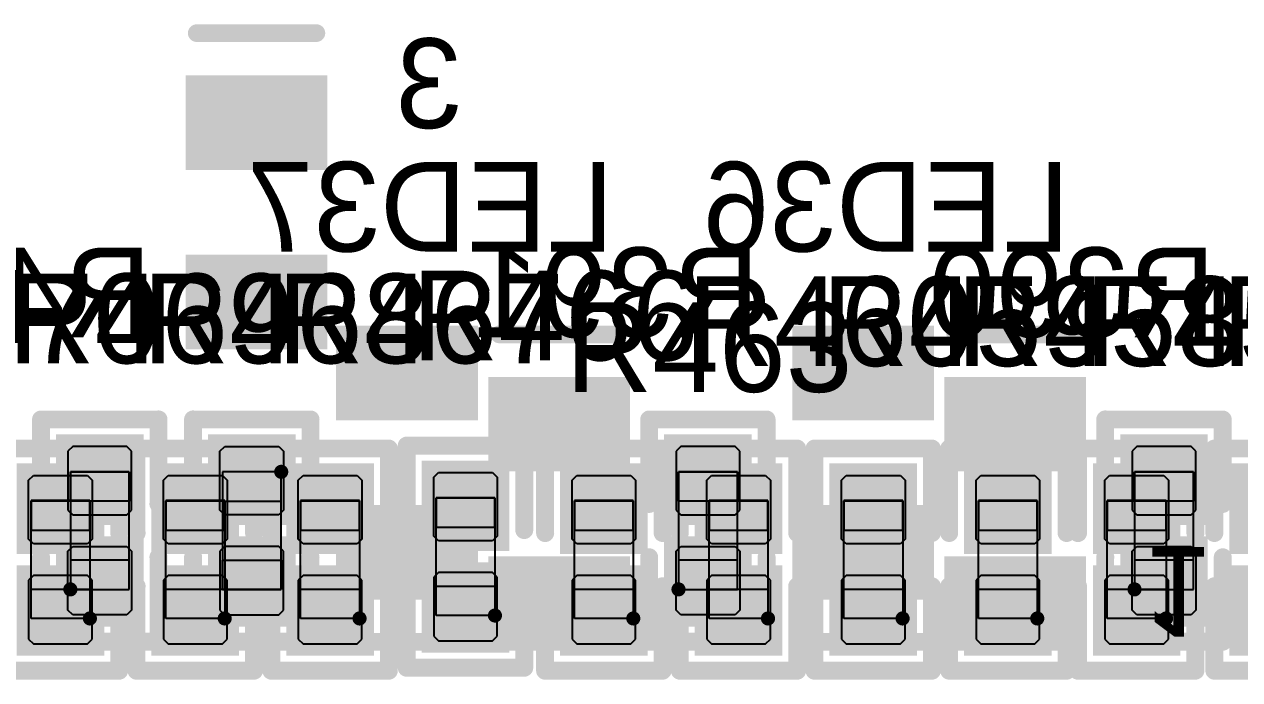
# Model space of a CAD drawing. Header units: millimetres. Extents: x 892 to 1144, y 1011 to 1123.
# Drawn here: x 981.98 to 992.3, y 1066.57 to 1072.14 of the extents above; entities that cross this region are included whole.
import ezdxf

# ---------------------------------------------------------------- set-up
doc = ezdxf.new("R2010")
doc.units = ezdxf.units.MM
for name, color, linetype in [('BottomLayer', 5, 'Continuous'), ('BottomOverlay', 54, 'Continuous'), ('BottomPaste', 16, 'Continuous'), ('BottomSolder', 6, 'Continuous'), ('Mechanical4', 56, 'Continuous'), ('Mechanical5', 56, 'Continuous'), ('Mechanical6', 56, 'Continuous'), ('TopLayer', 1, 'Continuous'), ('TopOverlay', 2, 'Continuous'), ('TopPaste', 8, 'Continuous'), ('TopSolder', 216, 'Continuous')]:
    doc.layers.add(name, color=color, linetype=linetype)

msp = doc.modelspace()

# ---------------------------------------------------------------- linework, layer by layer
at = {"layer": 'BottomLayer'}
for points in [[(984.45, 1070.999), (984.45, 1071.599), (983.45, 1070.999), (983.45, 1071.599)], [(984.45, 1069.475), (984.45, 1070.075), (983.45, 1069.475), (983.45, 1070.075)], [(984.728, 1069.474), (984.728, 1068.874), (985.728, 1069.474), (985.728, 1068.874)], [(988.602, 1069.474), (988.602, 1068.874), (989.602, 1069.474), (989.602, 1068.874)], [(987.019, 1068.439), (987.019, 1069.039), (986.019, 1068.439), (986.019, 1069.039)], [(990.893, 1068.439), (990.893, 1069.039), (989.893, 1068.439), (989.893, 1069.039)], [(982.889, 1067.983), (982.889, 1068.549), (982.349, 1067.983), (982.349, 1068.549)], [(983.64, 1068.549), (983.64, 1067.983), (984.18, 1068.549), (984.18, 1067.983)], [(988.054, 1067.983), (988.054, 1068.549), (987.514, 1067.983), (987.514, 1068.549)], [(991.927, 1067.983), (991.927, 1068.549), (991.387, 1067.983), (991.387, 1068.549)], [(984.728, 1067.95), (984.728, 1067.35), (985.728, 1067.95), (985.728, 1067.35)], [(988.602, 1067.95), (988.602, 1067.35), (989.602, 1067.95), (989.602, 1067.35)], [(982.889, 1067.118), (982.889, 1067.683), (982.349, 1067.118), (982.349, 1067.683)], [(983.64, 1067.683), (983.64, 1067.118), (984.18, 1067.683), (984.18, 1067.118)], [(988.054, 1067.118), (988.054, 1067.683), (987.514, 1067.118), (987.514, 1067.683)], [(991.927, 1067.118), (991.927, 1067.683), (991.387, 1067.118), (991.387, 1067.683)], [(987.019, 1066.915), (987.019, 1067.515), (986.019, 1066.915), (986.019, 1067.515)], [(990.893, 1066.915), (990.893, 1067.515), (989.893, 1066.915), (989.893, 1067.515)]]:
    msp.add_solid(points, dxfattribs=at)
at = {"layer": 'BottomOverlay'}
for points, const_width in [([(983.442, 1072.061), (984.458, 1072.061)], 0.15), ([(986.011, 1069.501), (987.027, 1069.501)], 0.15), ([(989.885, 1069.501), (990.901, 1069.501)], 0.15), ([(982.12, 1068.06), (982.12, 1068.778)], 0.152), ([(982.12, 1068.778), (983.118, 1068.778)], 0.152), ([(983.118, 1068.06), (983.118, 1068.778)], 0.152), ([(983.411, 1068.778), (984.409, 1068.778)], 0.152), ([(983.411, 1068.06), (983.411, 1068.778)], 0.152), ([(984.409, 1068.06), (984.409, 1068.778)], 0.152), ([(987.285, 1068.06), (987.285, 1068.778)], 0.152), ([(987.285, 1068.778), (988.282, 1068.778)], 0.152), ([(988.282, 1068.06), (988.282, 1068.778)], 0.152), ([(991.158, 1068.06), (991.158, 1068.778)], 0.152), ([(991.158, 1068.778), (992.156, 1068.778)], 0.152), ([(992.156, 1068.06), (992.156, 1068.778)], 0.152), ([(982.12, 1066.889), (982.12, 1067.607)], 0.152), ([(983.118, 1066.889), (983.118, 1067.607)], 0.152), ([(983.411, 1066.889), (983.411, 1067.607)], 0.152), ([(984.409, 1066.889), (984.409, 1067.607)], 0.152), ([(987.285, 1066.889), (987.285, 1067.607)], 0.152), ([(988.282, 1066.889), (988.282, 1067.607)], 0.152), ([(991.158, 1066.889), (991.158, 1067.607)], 0.152), ([(992.156, 1066.889), (992.156, 1067.607)], 0.152), ([(982.12, 1066.889), (983.118, 1066.889)], 0.152), ([(983.411, 1066.889), (984.409, 1066.889)], 0.152), ([(984.72, 1066.888), (985.736, 1066.888)], 0.15), ([(987.285, 1066.889), (988.282, 1066.889)], 0.152), ([(988.594, 1066.888), (989.61, 1066.888)], 0.15), ([(991.158, 1066.889), (992.156, 1066.889)], 0.152)]:
    msp.add_lwpolyline(points, dxfattribs=dict(at, const_width=const_width))
for points, const_width in [([(983.405, 1072.061, 1), (983.48, 1072.061, 1)], 0.075), ([(984.421, 1072.061, 1), (984.496, 1072.061, 1)], 0.075), ([(985.974, 1069.501, 1), (986.049, 1069.501, 1)], 0.075), ([(986.99, 1069.501, 1), (987.065, 1069.501, 1)], 0.075), ([(989.847, 1069.501, 1), (989.922, 1069.501, 1)], 0.075), ([(990.863, 1069.501, 1), (990.938, 1069.501, 1)], 0.075), ([(982.082, 1068.778, 1), (982.158, 1068.778, 1)], 0.0762), ([(982.082, 1068.778, 1), (982.158, 1068.778, 1)], 0.0762), ([(983.079, 1068.778, 1), (983.156, 1068.778, 1)], 0.0762), ([(983.079, 1068.778, 1), (983.156, 1068.778, 1)], 0.0762), ([(983.373, 1068.778, 1), (983.45, 1068.778, 1)], 0.0762), ([(983.373, 1068.778, 1), (983.45, 1068.778, 1)], 0.0762), ([(984.371, 1068.778, 1), (984.447, 1068.778, 1)], 0.0762), ([(984.371, 1068.778, 1), (984.447, 1068.778, 1)], 0.0762), ([(987.247, 1068.778, 1), (987.323, 1068.778, 1)], 0.0762), ([(987.247, 1068.778, 1), (987.323, 1068.778, 1)], 0.0762), ([(988.244, 1068.778, 1), (988.32, 1068.778, 1)], 0.0762), ([(988.244, 1068.778, 1), (988.32, 1068.778, 1)], 0.0762), ([(991.12, 1068.778, 1), (991.197, 1068.778, 1)], 0.0762), ([(991.12, 1068.778, 1), (991.197, 1068.778, 1)], 0.0762), ([(992.118, 1068.778, 1), (992.194, 1068.778, 1)], 0.0762), ([(992.118, 1068.778, 1), (992.194, 1068.778, 1)], 0.0762), ([(982.082, 1068.06, 1), (982.158, 1068.06, 1)], 0.0762), ([(983.079, 1068.06, 1), (983.156, 1068.06, 1)], 0.0762), ([(983.373, 1068.06, 1), (983.45, 1068.06, 1)], 0.0762), ([(984.371, 1068.06, 1), (984.447, 1068.06, 1)], 0.0762), ([(987.247, 1068.06, 1), (987.323, 1068.06, 1)], 0.0762), ([(988.244, 1068.06, 1), (988.32, 1068.06, 1)], 0.0762), ([(991.12, 1068.06, 1), (991.197, 1068.06, 1)], 0.0762), ([(992.118, 1068.06, 1), (992.194, 1068.06, 1)], 0.0762), ([(982.082, 1067.607, 1), (982.158, 1067.607, 1)], 0.0762), ([(983.079, 1067.607, 1), (983.156, 1067.607, 1)], 0.0762), ([(983.373, 1067.607, 1), (983.45, 1067.607, 1)], 0.0762), ([(984.371, 1067.607, 1), (984.447, 1067.607, 1)], 0.0762), ([(987.247, 1067.607, 1), (987.323, 1067.607, 1)], 0.0762), ([(988.244, 1067.607, 1), (988.32, 1067.607, 1)], 0.0762), ([(991.12, 1067.607, 1), (991.197, 1067.607, 1)], 0.0762), ([(992.118, 1067.607, 1), (992.194, 1067.607, 1)], 0.0762), ([(982.082, 1066.889, 1), (982.158, 1066.889, 1)], 0.0762), ([(982.082, 1066.889, 1), (982.158, 1066.889, 1)], 0.0762), ([(983.079, 1066.889, 1), (983.156, 1066.889, 1)], 0.0762), ([(983.079, 1066.889, 1), (983.156, 1066.889, 1)], 0.0762), ([(983.373, 1066.889, 1), (983.45, 1066.889, 1)], 0.0762), ([(983.373, 1066.889, 1), (983.45, 1066.889, 1)], 0.0762), ([(984.371, 1066.889, 1), (984.447, 1066.889, 1)], 0.0762), ([(984.371, 1066.889, 1), (984.447, 1066.889, 1)], 0.0762), ([(984.683, 1066.888, 1), (984.758, 1066.888, 1)], 0.075), ([(985.699, 1066.888, 1), (985.774, 1066.888, 1)], 0.075), ([(987.247, 1066.889, 1), (987.323, 1066.889, 1)], 0.0762), ([(987.247, 1066.889, 1), (987.323, 1066.889, 1)], 0.0762), ([(988.244, 1066.889, 1), (988.32, 1066.889, 1)], 0.0762), ([(988.244, 1066.889, 1), (988.32, 1066.889, 1)], 0.0762), ([(988.556, 1066.888, 1), (988.631, 1066.888, 1)], 0.075), ([(989.572, 1066.888, 1), (989.647, 1066.888, 1)], 0.075), ([(991.12, 1066.889, 1), (991.197, 1066.889, 1)], 0.0762), ([(991.12, 1066.889, 1), (991.197, 1066.889, 1)], 0.0762), ([(992.118, 1066.889, 1), (992.194, 1066.889, 1)], 0.0762), ([(992.118, 1066.889, 1), (992.194, 1066.889, 1)], 0.0762)]:
    msp.add_lwpolyline(points, format="xyb", close=True, dxfattribs=dict(at, const_width=const_width))
at = {"layer": 'BottomPaste'}
for p, q in [((982.389, 1068.549), (982.349, 1068.509)), ((982.849, 1068.549), (982.389, 1068.549)), ((982.889, 1068.509), (982.849, 1068.549)), ((983.64, 1068.509), (983.68, 1068.549)), ((983.68, 1068.549), (984.14, 1068.549)), ((984.14, 1068.549), (984.18, 1068.509)), ((987.554, 1068.549), (987.514, 1068.509)), ((988.014, 1068.549), (987.554, 1068.549)), ((988.054, 1068.509), (988.014, 1068.549)), ((991.427, 1068.549), (991.387, 1068.509)), ((991.887, 1068.549), (991.427, 1068.549)), ((991.927, 1068.509), (991.887, 1068.549)), ((982.349, 1068.509), (982.349, 1068.008)), ((982.889, 1068.008), (982.889, 1068.509)), ((983.64, 1068.008), (983.64, 1068.509)), ((984.18, 1068.509), (984.18, 1068.008)), ((987.514, 1068.509), (987.514, 1068.008)), ((988.054, 1068.008), (988.054, 1068.509)), ((991.387, 1068.509), (991.387, 1068.008)), ((991.927, 1068.008), (991.927, 1068.509)), ((982.349, 1068.008), (982.389, 1067.968)), ((982.389, 1067.968), (982.849, 1067.968)), ((982.849, 1067.968), (982.889, 1068.008)), ((983.68, 1067.968), (983.64, 1068.008)), ((984.14, 1067.968), (983.68, 1067.968)), ((984.18, 1068.008), (984.14, 1067.968)), ((987.514, 1068.008), (987.554, 1067.968)), ((987.554, 1067.968), (988.014, 1067.968)), ((988.014, 1067.968), (988.054, 1068.008)), ((991.387, 1068.008), (991.427, 1067.968)), ((991.427, 1067.968), (991.887, 1067.968)), ((991.887, 1067.968), (991.927, 1068.008)), ((982.349, 1067.658), (982.389, 1067.698)), ((982.349, 1067.158), (982.349, 1067.658)), ((982.389, 1067.698), (982.849, 1067.698)), ((982.849, 1067.698), (982.889, 1067.658)), ((982.889, 1067.658), (982.889, 1067.158)), ((983.68, 1067.698), (983.64, 1067.658)), ((983.64, 1067.658), (983.64, 1067.158)), ((984.14, 1067.698), (983.68, 1067.698)), ((984.18, 1067.658), (984.14, 1067.698)), ((984.18, 1067.158), (984.18, 1067.658)), ((987.514, 1067.658), (987.554, 1067.698)), ((987.514, 1067.158), (987.514, 1067.658)), ((987.554, 1067.698), (988.014, 1067.698)), ((988.014, 1067.698), (988.054, 1067.658)), ((988.054, 1067.658), (988.054, 1067.158)), ((991.387, 1067.658), (991.427, 1067.698)), ((991.387, 1067.158), (991.387, 1067.658)), ((991.427, 1067.698), (991.887, 1067.698)), ((991.887, 1067.698), (991.927, 1067.658)), ((991.927, 1067.658), (991.927, 1067.158)), ((982.389, 1067.118), (982.349, 1067.158)), ((982.849, 1067.118), (982.389, 1067.118)), ((982.889, 1067.158), (982.849, 1067.118)), ((983.64, 1067.158), (983.68, 1067.118)), ((983.68, 1067.118), (984.14, 1067.118)), ((984.14, 1067.118), (984.18, 1067.158)), ((987.554, 1067.118), (987.514, 1067.158)), ((988.014, 1067.118), (987.554, 1067.118)), ((988.054, 1067.158), (988.014, 1067.118)), ((991.427, 1067.118), (991.387, 1067.158)), ((991.887, 1067.118), (991.427, 1067.118)), ((991.927, 1067.158), (991.887, 1067.118))]:
    msp.add_line(p, q, dxfattribs=at)
for points in [[(984.45, 1070.999), (984.45, 1071.599), (983.45, 1070.999), (983.45, 1071.599)], [(984.45, 1069.475), (984.45, 1070.075), (983.45, 1069.475), (983.45, 1070.075)], [(984.728, 1069.474), (984.728, 1068.874), (985.728, 1069.474), (985.728, 1068.874)], [(988.602, 1069.474), (988.602, 1068.874), (989.602, 1069.474), (989.602, 1068.874)], [(987.019, 1068.439), (987.019, 1069.039), (986.019, 1068.439), (986.019, 1069.039)], [(990.893, 1068.439), (990.893, 1069.039), (989.893, 1068.439), (989.893, 1069.039)], [(982.889, 1067.983), (982.889, 1068.549), (982.349, 1067.983), (982.349, 1068.549)], [(983.64, 1068.549), (983.64, 1067.983), (984.18, 1068.549), (984.18, 1067.983)], [(988.054, 1067.983), (988.054, 1068.549), (987.514, 1067.983), (987.514, 1068.549)], [(991.927, 1067.983), (991.927, 1068.549), (991.387, 1067.983), (991.387, 1068.549)], [(984.728, 1067.95), (984.728, 1067.35), (985.728, 1067.95), (985.728, 1067.35)], [(988.602, 1067.95), (988.602, 1067.35), (989.602, 1067.95), (989.602, 1067.35)], [(982.889, 1067.118), (982.889, 1067.683), (982.349, 1067.118), (982.349, 1067.683)], [(983.64, 1067.683), (983.64, 1067.118), (984.18, 1067.683), (984.18, 1067.118)], [(988.054, 1067.118), (988.054, 1067.683), (987.514, 1067.118), (987.514, 1067.683)], [(991.927, 1067.118), (991.927, 1067.683), (991.387, 1067.118), (991.387, 1067.683)], [(987.019, 1066.915), (987.019, 1067.515), (986.019, 1066.915), (986.019, 1067.515)], [(990.893, 1066.915), (990.893, 1067.515), (989.893, 1066.915), (989.893, 1067.515)]]:
    msp.add_solid(points, dxfattribs=at)
at = {"layer": 'BottomSolder'}
for points in [[(984.552, 1070.897), (984.552, 1071.701), (983.348, 1070.897), (983.348, 1071.701)], [(984.552, 1069.373), (984.552, 1070.177), (983.348, 1069.373), (983.348, 1070.177)], [(984.626, 1069.576), (984.626, 1068.772), (985.83, 1069.576), (985.83, 1068.772)], [(988.5, 1069.576), (988.5, 1068.772), (989.703, 1069.576), (989.703, 1068.772)], [(987.121, 1068.337), (987.121, 1069.14), (985.918, 1068.337), (985.918, 1069.14)], [(990.994, 1068.337), (990.994, 1069.14), (989.791, 1068.337), (989.791, 1069.14)], [(982.991, 1067.882), (982.991, 1068.651), (982.247, 1067.882), (982.247, 1068.651)], [(983.538, 1068.651), (983.538, 1067.882), (984.282, 1068.651), (984.282, 1067.882)], [(988.155, 1067.882), (988.155, 1068.651), (987.412, 1067.882), (987.412, 1068.651)], [(992.029, 1067.882), (992.029, 1068.651), (991.285, 1067.882), (991.285, 1068.651)], [(984.626, 1068.052), (984.626, 1067.248), (985.83, 1068.052), (985.83, 1067.248)], [(988.5, 1068.052), (988.5, 1067.248), (989.703, 1068.052), (989.703, 1067.248)], [(982.991, 1067.016), (982.991, 1067.785), (982.247, 1067.016), (982.247, 1067.785)], [(983.538, 1067.785), (983.538, 1067.016), (984.282, 1067.785), (984.282, 1067.016)], [(988.155, 1067.016), (988.155, 1067.785), (987.412, 1067.016), (987.412, 1067.785)], [(992.029, 1067.016), (992.029, 1067.785), (991.285, 1067.016), (991.285, 1067.785)], [(987.121, 1066.813), (987.121, 1067.616), (985.918, 1066.813), (985.918, 1067.616)], [(990.994, 1066.813), (990.994, 1067.616), (989.791, 1066.813), (989.791, 1067.616)]]:
    msp.add_solid(points, dxfattribs=at)
at = {"layer": 'Mechanical4'}
for p, q in [((982.369, 1068.334), (982.369, 1067.334)), ((982.869, 1068.334), (982.369, 1068.334)), ((982.869, 1067.334), (982.869, 1068.334)), ((984.16, 1068.333), (983.66, 1068.333)), ((983.66, 1068.333), (983.66, 1067.333)), ((984.16, 1067.333), (984.16, 1068.333)), ((987.533, 1068.334), (987.533, 1067.334)), ((988.034, 1068.334), (987.533, 1068.334)), ((988.034, 1067.334), (988.034, 1068.334)), ((991.407, 1068.334), (991.407, 1067.334)), ((991.907, 1068.334), (991.407, 1068.334)), ((991.907, 1067.334), (991.907, 1068.334)), ((982.035, 1067.087), (982.035, 1068.087)), ((982.035, 1068.087), (982.535, 1068.087)), ((982.535, 1068.087), (982.535, 1067.087)), ((983.18, 1067.087), (983.18, 1068.087)), ((983.18, 1068.087), (983.68, 1068.087)), ((983.68, 1068.087), (983.68, 1067.087)), ((984.325, 1067.087), (984.325, 1068.087)), ((984.325, 1068.087), (984.825, 1068.087)), ((984.825, 1068.087), (984.825, 1067.087)), ((985.475, 1067.112), (985.475, 1068.112)), ((985.475, 1068.112), (985.975, 1068.112)), ((985.975, 1068.112), (985.975, 1067.112)), ((986.65, 1067.087), (986.65, 1068.087)), ((986.65, 1068.087), (987.15, 1068.087)), ((987.15, 1068.087), (987.15, 1067.087)), ((987.794, 1067.087), (987.794, 1068.087)), ((987.794, 1068.087), (988.294, 1068.087)), ((988.294, 1068.087), (988.294, 1067.087)), ((988.938, 1067.087), (988.938, 1068.087)), ((988.938, 1068.087), (989.438, 1068.087)), ((989.438, 1068.087), (989.438, 1067.087)), ((990.081, 1067.087), (990.081, 1068.087)), ((990.081, 1068.087), (990.581, 1068.087)), ((990.581, 1068.087), (990.581, 1067.087)), ((991.175, 1067.087), (991.175, 1068.087)), ((991.175, 1068.087), (991.675, 1068.087)), ((991.675, 1068.087), (991.675, 1067.087)), ((982.369, 1067.334), (982.869, 1067.334)), ((983.66, 1067.333), (984.16, 1067.333)), ((987.533, 1067.334), (988.034, 1067.334)), ((991.407, 1067.334), (991.907, 1067.334)), ((985.975, 1067.112), (985.475, 1067.112)), ((982.535, 1067.087), (982.035, 1067.087)), ((983.68, 1067.087), (983.18, 1067.087)), ((984.825, 1067.087), (984.325, 1067.087)), ((987.15, 1067.087), (986.65, 1067.087)), ((988.294, 1067.087), (987.794, 1067.087)), ((989.438, 1067.087), (988.938, 1067.087)), ((990.581, 1067.087), (990.081, 1067.087)), ((991.675, 1067.087), (991.175, 1067.087))]:
    msp.add_line(p, q, dxfattribs=at)
at = {"layer": 'Mechanical5'}
for p, q in [((982.369, 1068.084), (982.369, 1068.334)), ((982.369, 1068.334), (982.869, 1068.334)), ((982.869, 1068.334), (982.869, 1068.084)), ((984.16, 1068.333), (983.66, 1068.333)), ((983.66, 1068.333), (983.66, 1068.083)), ((984.16, 1068.083), (984.16, 1068.333)), ((987.534, 1068.084), (987.534, 1068.334)), ((987.534, 1068.334), (988.034, 1068.334)), ((988.034, 1068.334), (988.034, 1068.084)), ((991.407, 1068.084), (991.407, 1068.334)), ((991.407, 1068.334), (991.907, 1068.334)), ((991.907, 1068.334), (991.907, 1068.084)), ((982.535, 1068.088), (982.035, 1068.088)), ((982.035, 1068.088), (982.035, 1067.838)), ((982.869, 1068.084), (982.369, 1068.084)), ((982.535, 1067.838), (982.535, 1068.088)), ((983.68, 1068.088), (983.18, 1068.088)), ((983.18, 1068.088), (983.18, 1067.838)), ((983.66, 1068.083), (984.16, 1068.083)), ((983.68, 1067.838), (983.68, 1068.088)), ((984.825, 1068.088), (984.325, 1068.088)), ((984.325, 1068.088), (984.325, 1067.838)), ((984.825, 1067.838), (984.825, 1068.088)), ((985.975, 1068.113), (985.475, 1068.113)), ((985.475, 1068.113), (985.475, 1067.863)), ((985.975, 1067.863), (985.975, 1068.113)), ((987.15, 1068.088), (986.65, 1068.088)), ((986.65, 1068.088), (986.65, 1067.838)), ((987.15, 1067.838), (987.15, 1068.088)), ((988.034, 1068.084), (987.534, 1068.084)), ((988.294, 1068.088), (987.794, 1068.088)), ((987.794, 1068.088), (987.794, 1067.838)), ((988.294, 1067.838), (988.294, 1068.088)), ((989.438, 1068.088), (988.938, 1068.088)), ((988.938, 1068.088), (988.938, 1067.838)), ((989.438, 1067.838), (989.438, 1068.088)), ((990.581, 1068.088), (990.081, 1068.088)), ((990.081, 1068.088), (990.081, 1067.838)), ((990.581, 1067.838), (990.581, 1068.088)), ((991.675, 1068.088), (991.175, 1068.088)), ((991.175, 1068.088), (991.175, 1067.838)), ((991.907, 1068.084), (991.407, 1068.084)), ((991.675, 1067.838), (991.675, 1068.088)), ((982.035, 1067.838), (982.535, 1067.838)), ((983.18, 1067.838), (983.68, 1067.838)), ((984.325, 1067.838), (984.825, 1067.838)), ((985.475, 1067.863), (985.975, 1067.863)), ((986.65, 1067.838), (987.15, 1067.838)), ((987.794, 1067.838), (988.294, 1067.838)), ((988.938, 1067.838), (989.438, 1067.838)), ((990.081, 1067.838), (990.581, 1067.838)), ((991.175, 1067.838), (991.675, 1067.838)), ((982.369, 1067.583), (982.369, 1067.333)), ((982.869, 1067.583), (982.369, 1067.583)), ((982.869, 1067.333), (982.869, 1067.583)), ((983.66, 1067.332), (983.66, 1067.582)), ((983.66, 1067.582), (984.16, 1067.582)), ((984.16, 1067.582), (984.16, 1067.332)), ((987.534, 1067.583), (987.534, 1067.333)), ((988.034, 1067.583), (987.534, 1067.583)), ((988.034, 1067.333), (988.034, 1067.583)), ((991.407, 1067.583), (991.407, 1067.333)), ((991.907, 1067.583), (991.407, 1067.583)), ((991.907, 1067.333), (991.907, 1067.583)), ((982.035, 1067.087), (982.035, 1067.337)), ((982.035, 1067.337), (982.535, 1067.337)), ((982.369, 1067.333), (982.869, 1067.333)), ((982.535, 1067.337), (982.535, 1067.087)), ((983.18, 1067.087), (983.18, 1067.337)), ((983.18, 1067.337), (983.68, 1067.337)), ((984.16, 1067.332), (983.66, 1067.332)), ((983.68, 1067.337), (983.68, 1067.087)), ((984.325, 1067.087), (984.325, 1067.337)), ((984.325, 1067.337), (984.825, 1067.337)), ((984.825, 1067.337), (984.825, 1067.087)), ((985.475, 1067.112), (985.475, 1067.362)), ((985.475, 1067.362), (985.975, 1067.362)), ((985.975, 1067.362), (985.975, 1067.112)), ((986.65, 1067.087), (986.65, 1067.337)), ((986.65, 1067.337), (987.15, 1067.337)), ((987.15, 1067.337), (987.15, 1067.087)), ((987.534, 1067.333), (988.034, 1067.333)), ((987.794, 1067.087), (987.794, 1067.337)), ((987.794, 1067.337), (988.294, 1067.337)), ((988.294, 1067.337), (988.294, 1067.087)), ((988.938, 1067.087), (988.938, 1067.337)), ((988.938, 1067.337), (989.438, 1067.337)), ((989.438, 1067.337), (989.438, 1067.087)), ((990.081, 1067.087), (990.081, 1067.337)), ((990.081, 1067.337), (990.581, 1067.337)), ((990.581, 1067.337), (990.581, 1067.087)), ((991.175, 1067.087), (991.175, 1067.337)), ((991.175, 1067.337), (991.675, 1067.337)), ((991.407, 1067.333), (991.907, 1067.333)), ((991.675, 1067.337), (991.675, 1067.087)), ((985.975, 1067.112), (985.475, 1067.112)), ((982.535, 1067.087), (982.035, 1067.087)), ((983.68, 1067.087), (983.18, 1067.087)), ((984.825, 1067.087), (984.325, 1067.087)), ((987.15, 1067.087), (986.65, 1067.087)), ((988.294, 1067.087), (987.794, 1067.087)), ((989.438, 1067.087), (988.938, 1067.087)), ((990.581, 1067.087), (990.081, 1067.087)), ((991.675, 1067.087), (991.175, 1067.087))]:
    msp.add_line(p, q, dxfattribs=at)
at = {"layer": 'Mechanical6'}
for points, const_width in [([(984.19, 1068.333, 1), (984.13, 1068.333, 1)], 0.06), ([(984.115, 1068.333, 1), (984.145, 1068.333, 1)], 0.03), ([(984.175, 1068.333, 1), (984.205, 1068.333, 1)], 0.03), ([(982.399, 1067.334, 1), (982.339, 1067.334, 1)], 0.06), ([(982.324, 1067.334, 1), (982.354, 1067.334, 1)], 0.03), ([(982.384, 1067.334, 1), (982.414, 1067.334, 1)], 0.03), ([(987.564, 1067.334, 1), (987.504, 1067.334, 1)], 0.06), ([(987.489, 1067.334, 1), (987.519, 1067.334, 1)], 0.03), ([(987.549, 1067.334, 1), (987.579, 1067.334, 1)], 0.03), ([(991.437, 1067.334, 1), (991.377, 1067.334, 1)], 0.06), ([(991.362, 1067.334, 1), (991.392, 1067.334, 1)], 0.03), ([(991.422, 1067.334, 1), (991.452, 1067.334, 1)], 0.03), ([(982.565, 1067.087, 1), (982.505, 1067.087, 1)], 0.06), ([(982.49, 1067.087, 1), (982.52, 1067.087, 1)], 0.03), ([(982.55, 1067.087, 1), (982.58, 1067.087, 1)], 0.03), ([(983.71, 1067.087, 1), (983.65, 1067.087, 1)], 0.06), ([(983.635, 1067.087, 1), (983.665, 1067.087, 1)], 0.03), ([(983.695, 1067.087, 1), (983.725, 1067.087, 1)], 0.03), ([(984.855, 1067.087, 1), (984.795, 1067.087, 1)], 0.06), ([(984.78, 1067.087, 1), (984.81, 1067.087, 1)], 0.03), ([(984.84, 1067.087, 1), (984.87, 1067.087, 1)], 0.03), ([(986.005, 1067.112, 1), (985.945, 1067.112, 1)], 0.06), ([(985.93, 1067.112, 1), (985.96, 1067.112, 1)], 0.03), ([(985.99, 1067.112, 1), (986.02, 1067.112, 1)], 0.03), ([(987.18, 1067.087, 1), (987.12, 1067.087, 1)], 0.06), ([(987.105, 1067.087, 1), (987.135, 1067.087, 1)], 0.03), ([(987.165, 1067.087, 1), (987.195, 1067.087, 1)], 0.03), ([(988.324, 1067.087, 1), (988.264, 1067.087, 1)], 0.06), ([(988.249, 1067.087, 1), (988.279, 1067.087, 1)], 0.03), ([(988.309, 1067.087, 1), (988.339, 1067.087, 1)], 0.03), ([(989.467, 1067.087, 1), (989.407, 1067.087, 1)], 0.06), ([(989.392, 1067.087, 1), (989.422, 1067.087, 1)], 0.03), ([(989.452, 1067.087, 1), (989.482, 1067.087, 1)], 0.03), ([(990.611, 1067.087, 1), (990.551, 1067.087, 1)], 0.06), ([(990.536, 1067.087, 1), (990.566, 1067.087, 1)], 0.03), ([(990.596, 1067.087, 1), (990.626, 1067.087, 1)], 0.03), ([(991.705, 1067.087, 1), (991.645, 1067.087, 1)], 0.06), ([(991.63, 1067.087, 1), (991.66, 1067.087, 1)], 0.03), ([(991.69, 1067.087, 1), (991.72, 1067.087, 1)], 0.03)]:
    msp.add_lwpolyline(points, format="xyb", close=True, dxfattribs=dict(at, const_width=const_width))
at = {"layer": 'TopLayer'}
for points in [[(982.555, 1067.737), (982.555, 1068.303), (982.015, 1067.737), (982.015, 1068.303)], [(983.7, 1067.737), (983.7, 1068.303), (983.16, 1067.737), (983.16, 1068.303)], [(984.845, 1067.737), (984.845, 1068.303), (984.305, 1067.737), (984.305, 1068.303)], [(985.995, 1067.762), (985.995, 1068.328), (985.455, 1067.762), (985.455, 1068.328)], [(987.17, 1067.737), (987.17, 1068.303), (986.63, 1067.737), (986.63, 1068.303)], [(988.314, 1067.737), (988.314, 1068.303), (987.774, 1067.737), (987.774, 1068.303)], [(989.458, 1067.737), (989.458, 1068.303), (988.918, 1067.737), (988.918, 1068.303)], [(990.601, 1067.737), (990.601, 1068.303), (990.061, 1067.737), (990.061, 1068.303)], [(991.695, 1067.737), (991.695, 1068.303), (991.155, 1067.737), (991.155, 1068.303)], [(982.555, 1066.871), (982.555, 1067.437), (982.015, 1066.871), (982.015, 1067.437)], [(983.7, 1066.871), (983.7, 1067.437), (983.16, 1066.871), (983.16, 1067.437)], [(984.845, 1066.871), (984.845, 1067.437), (984.305, 1066.871), (984.305, 1067.437)], [(985.995, 1066.896), (985.995, 1067.462), (985.455, 1066.896), (985.455, 1067.462)], [(987.17, 1066.871), (987.17, 1067.437), (986.63, 1066.871), (986.63, 1067.437)], [(988.314, 1066.871), (988.314, 1067.437), (987.774, 1066.871), (987.774, 1067.437)], [(989.458, 1066.871), (989.458, 1067.437), (988.918, 1066.871), (988.918, 1067.437)], [(990.601, 1066.871), (990.601, 1067.437), (990.061, 1066.871), (990.061, 1067.437)], [(991.695, 1066.871), (991.695, 1067.437), (991.155, 1066.871), (991.155, 1067.437)]]:
    msp.add_solid(points, dxfattribs=at)
at = {"layer": 'TopOverlay', "const_width": 0.152}
for points in [[(981.786, 1068.531), (982.784, 1068.531)], [(982.784, 1067.813), (982.784, 1068.531)], [(982.931, 1068.531), (983.929, 1068.531)], [(982.931, 1067.813), (982.931, 1068.531)], [(983.929, 1067.813), (983.929, 1068.531)], [(984.076, 1068.531), (985.074, 1068.531)], [(984.076, 1067.813), (984.076, 1068.531)], [(985.074, 1067.813), (985.074, 1068.531)], [(985.226, 1068.556), (986.224, 1068.556)], [(985.226, 1067.838), (985.226, 1068.556)], [(986.224, 1067.838), (986.224, 1068.556)], [(986.401, 1068.531), (987.399, 1068.531)], [(986.401, 1067.813), (986.401, 1068.531)], [(987.399, 1067.813), (987.399, 1068.531)], [(987.545, 1068.531), (988.542, 1068.531)], [(987.545, 1067.813), (987.545, 1068.531)], [(988.542, 1067.813), (988.542, 1068.531)], [(988.689, 1068.531), (989.686, 1068.531)], [(988.689, 1067.813), (988.689, 1068.531)], [(989.686, 1067.813), (989.686, 1068.531)], [(989.833, 1068.531), (990.83, 1068.531)], [(989.833, 1067.813), (989.833, 1068.531)], [(990.83, 1067.813), (990.83, 1068.531)], [(990.926, 1068.531), (991.924, 1068.531)], [(990.926, 1067.813), (990.926, 1068.531)], [(991.924, 1067.813), (991.924, 1068.531)], [(992.085, 1068.531), (993.082, 1068.531)], [(992.085, 1067.813), (992.085, 1068.531)], [(982.784, 1066.643), (982.784, 1067.361)], [(982.931, 1066.643), (982.931, 1067.361)], [(983.929, 1066.643), (983.929, 1067.361)], [(984.076, 1066.643), (984.076, 1067.361)], [(985.074, 1066.643), (985.074, 1067.361)], [(985.226, 1066.668), (985.226, 1067.386)], [(986.224, 1066.668), (986.224, 1067.386)], [(986.401, 1066.643), (986.401, 1067.361)], [(987.399, 1066.643), (987.399, 1067.361)], [(987.545, 1066.643), (987.545, 1067.361)], [(988.542, 1066.643), (988.542, 1067.361)], [(988.689, 1066.643), (988.689, 1067.361)], [(989.686, 1066.643), (989.686, 1067.361)], [(989.833, 1066.643), (989.833, 1067.361)], [(990.83, 1066.643), (990.83, 1067.361)], [(990.926, 1066.643), (990.926, 1067.361)], [(991.924, 1066.643), (991.924, 1067.361)], [(992.085, 1066.643), (992.085, 1067.361)], [(981.786, 1066.643), (982.784, 1066.643)], [(982.931, 1066.643), (983.929, 1066.643)], [(984.076, 1066.643), (985.074, 1066.643)], [(985.226, 1066.668), (986.224, 1066.668)], [(986.401, 1066.643), (987.399, 1066.643)], [(987.545, 1066.643), (988.542, 1066.643)], [(988.689, 1066.643), (989.686, 1066.643)], [(989.833, 1066.643), (990.83, 1066.643)], [(990.926, 1066.643), (991.924, 1066.643)], [(992.085, 1066.643), (993.082, 1066.643)]]:
    msp.add_lwpolyline(points, dxfattribs=at)
at = {"layer": 'TopOverlay', "const_width": 0.0762}
for points in [[(982.746, 1068.531, 1), (982.822, 1068.531, 1)], [(982.746, 1068.531, 1), (982.822, 1068.531, 1)], [(982.893, 1068.531, 1), (982.97, 1068.531, 1)], [(982.893, 1068.531, 1), (982.97, 1068.531, 1)], [(983.891, 1068.531, 1), (983.967, 1068.531, 1)], [(983.891, 1068.531, 1), (983.967, 1068.531, 1)], [(984.038, 1068.531, 1), (984.115, 1068.531, 1)], [(984.038, 1068.531, 1), (984.115, 1068.531, 1)], [(985.036, 1068.531, 1), (985.112, 1068.531, 1)], [(985.036, 1068.531, 1), (985.112, 1068.531, 1)], [(985.188, 1068.556, 1), (985.265, 1068.556, 1)], [(985.188, 1068.556, 1), (985.265, 1068.556, 1)], [(986.186, 1068.556, 1), (986.262, 1068.556, 1)], [(986.186, 1068.556, 1), (986.262, 1068.556, 1)], [(986.363, 1068.531, 1), (986.44, 1068.531, 1)], [(986.363, 1068.531, 1), (986.44, 1068.531, 1)], [(987.361, 1068.531, 1), (987.437, 1068.531, 1)], [(987.361, 1068.531, 1), (987.437, 1068.531, 1)], [(987.507, 1068.531, 1), (987.583, 1068.531, 1)], [(987.507, 1068.531, 1), (987.583, 1068.531, 1)], [(988.504, 1068.531, 1), (988.58, 1068.531, 1)], [(988.504, 1068.531, 1), (988.58, 1068.531, 1)], [(988.651, 1068.531, 1), (988.727, 1068.531, 1)], [(988.651, 1068.531, 1), (988.727, 1068.531, 1)], [(989.648, 1068.531, 1), (989.724, 1068.531, 1)], [(989.648, 1068.531, 1), (989.724, 1068.531, 1)], [(989.795, 1068.531, 1), (989.871, 1068.531, 1)], [(989.795, 1068.531, 1), (989.871, 1068.531, 1)], [(990.792, 1068.531, 1), (990.868, 1068.531, 1)], [(990.792, 1068.531, 1), (990.868, 1068.531, 1)], [(990.888, 1068.531, 1), (990.965, 1068.531, 1)], [(990.888, 1068.531, 1), (990.965, 1068.531, 1)], [(991.886, 1068.531, 1), (991.962, 1068.531, 1)], [(991.886, 1068.531, 1), (991.962, 1068.531, 1)], [(992.047, 1068.531, 1), (992.123, 1068.531, 1)], [(992.047, 1068.531, 1), (992.123, 1068.531, 1)], [(982.746, 1067.813, 1), (982.822, 1067.813, 1)], [(982.893, 1067.813, 1), (982.97, 1067.813, 1)], [(983.891, 1067.813, 1), (983.967, 1067.813, 1)], [(984.038, 1067.813, 1), (984.115, 1067.813, 1)], [(985.036, 1067.813, 1), (985.112, 1067.813, 1)], [(985.188, 1067.838, 1), (985.265, 1067.838, 1)], [(986.186, 1067.838, 1), (986.262, 1067.838, 1)], [(986.363, 1067.813, 1), (986.44, 1067.813, 1)], [(987.361, 1067.813, 1), (987.437, 1067.813, 1)], [(987.507, 1067.813, 1), (987.583, 1067.813, 1)], [(988.504, 1067.813, 1), (988.58, 1067.813, 1)], [(988.651, 1067.813, 1), (988.727, 1067.813, 1)], [(989.648, 1067.813, 1), (989.724, 1067.813, 1)], [(989.795, 1067.813, 1), (989.871, 1067.813, 1)], [(990.792, 1067.813, 1), (990.868, 1067.813, 1)], [(990.888, 1067.813, 1), (990.965, 1067.813, 1)], [(991.886, 1067.813, 1), (991.962, 1067.813, 1)], [(992.047, 1067.813, 1), (992.123, 1067.813, 1)], [(982.746, 1067.361, 1), (982.822, 1067.361, 1)], [(982.893, 1067.361, 1), (982.97, 1067.361, 1)], [(983.891, 1067.361, 1), (983.967, 1067.361, 1)], [(984.038, 1067.361, 1), (984.115, 1067.361, 1)], [(985.036, 1067.361, 1), (985.112, 1067.361, 1)], [(985.188, 1067.386, 1), (985.265, 1067.386, 1)], [(986.186, 1067.386, 1), (986.262, 1067.386, 1)], [(986.363, 1067.361, 1), (986.44, 1067.361, 1)], [(987.361, 1067.361, 1), (987.437, 1067.361, 1)], [(987.507, 1067.361, 1), (987.583, 1067.361, 1)], [(988.504, 1067.361, 1), (988.58, 1067.361, 1)], [(988.651, 1067.361, 1), (988.727, 1067.361, 1)], [(989.648, 1067.361, 1), (989.724, 1067.361, 1)], [(989.795, 1067.361, 1), (989.871, 1067.361, 1)], [(990.792, 1067.361, 1), (990.868, 1067.361, 1)], [(990.888, 1067.361, 1), (990.965, 1067.361, 1)], [(991.886, 1067.361, 1), (991.962, 1067.361, 1)], [(992.047, 1067.361, 1), (992.123, 1067.361, 1)], [(982.746, 1066.643, 1), (982.822, 1066.643, 1)], [(982.746, 1066.643, 1), (982.822, 1066.643, 1)], [(982.893, 1066.643, 1), (982.97, 1066.643, 1)], [(982.893, 1066.643, 1), (982.97, 1066.643, 1)], [(983.891, 1066.643, 1), (983.967, 1066.643, 1)], [(983.891, 1066.643, 1), (983.967, 1066.643, 1)], [(984.038, 1066.643, 1), (984.115, 1066.643, 1)], [(984.038, 1066.643, 1), (984.115, 1066.643, 1)], [(985.036, 1066.643, 1), (985.112, 1066.643, 1)], [(985.036, 1066.643, 1), (985.112, 1066.643, 1)], [(985.188, 1066.668, 1), (985.265, 1066.668, 1)], [(985.188, 1066.668, 1), (985.265, 1066.668, 1)], [(986.186, 1066.668, 1), (986.262, 1066.668, 1)], [(986.186, 1066.668, 1), (986.262, 1066.668, 1)], [(986.363, 1066.643, 1), (986.44, 1066.643, 1)], [(986.363, 1066.643, 1), (986.44, 1066.643, 1)], [(987.361, 1066.643, 1), (987.437, 1066.643, 1)], [(987.361, 1066.643, 1), (987.437, 1066.643, 1)], [(987.507, 1066.643, 1), (987.583, 1066.643, 1)], [(987.507, 1066.643, 1), (987.583, 1066.643, 1)], [(988.504, 1066.643, 1), (988.58, 1066.643, 1)], [(988.504, 1066.643, 1), (988.58, 1066.643, 1)], [(988.651, 1066.643, 1), (988.727, 1066.643, 1)], [(988.651, 1066.643, 1), (988.727, 1066.643, 1)], [(989.648, 1066.643, 1), (989.724, 1066.643, 1)], [(989.648, 1066.643, 1), (989.724, 1066.643, 1)], [(989.795, 1066.643, 1), (989.871, 1066.643, 1)], [(989.795, 1066.643, 1), (989.871, 1066.643, 1)], [(990.792, 1066.643, 1), (990.868, 1066.643, 1)], [(990.792, 1066.643, 1), (990.868, 1066.643, 1)], [(990.888, 1066.643, 1), (990.965, 1066.643, 1)], [(990.888, 1066.643, 1), (990.965, 1066.643, 1)], [(991.886, 1066.643, 1), (991.962, 1066.643, 1)], [(991.886, 1066.643, 1), (991.962, 1066.643, 1)], [(992.047, 1066.643, 1), (992.123, 1066.643, 1)], [(992.047, 1066.643, 1), (992.123, 1066.643, 1)]]:
    msp.add_lwpolyline(points, format="xyb", close=True, dxfattribs=at)
at = {"layer": 'TopPaste'}
for p, q in [((982.015, 1068.263), (982.055, 1068.303)), ((982.015, 1067.762), (982.015, 1068.263)), ((982.055, 1068.303), (982.515, 1068.303)), ((982.515, 1068.303), (982.555, 1068.263)), ((982.555, 1068.263), (982.555, 1067.762)), ((983.16, 1068.263), (983.2, 1068.303)), ((983.16, 1067.762), (983.16, 1068.263)), ((983.2, 1068.303), (983.66, 1068.303)), ((983.66, 1068.303), (983.7, 1068.263)), ((983.7, 1068.263), (983.7, 1067.762)), ((984.305, 1068.263), (984.345, 1068.303)), ((984.305, 1067.762), (984.305, 1068.263)), ((984.345, 1068.303), (984.805, 1068.303)), ((984.805, 1068.303), (984.845, 1068.263)), ((984.845, 1068.263), (984.845, 1067.762)), ((985.455, 1068.288), (985.495, 1068.328)), ((985.455, 1067.787), (985.455, 1068.288)), ((985.495, 1068.328), (985.955, 1068.328)), ((985.955, 1068.328), (985.995, 1068.288)), ((985.995, 1068.288), (985.995, 1067.787)), ((986.63, 1068.263), (986.67, 1068.303)), ((986.63, 1067.762), (986.63, 1068.263)), ((986.67, 1068.303), (987.13, 1068.303)), ((987.13, 1068.303), (987.17, 1068.263)), ((987.17, 1068.263), (987.17, 1067.762)), ((987.774, 1068.263), (987.814, 1068.303)), ((987.774, 1067.762), (987.774, 1068.263)), ((987.814, 1068.303), (988.274, 1068.303)), ((988.274, 1068.303), (988.314, 1068.263)), ((988.314, 1068.263), (988.314, 1067.762)), ((988.918, 1068.263), (988.958, 1068.303)), ((988.918, 1067.762), (988.918, 1068.263)), ((988.958, 1068.303), (989.418, 1068.303)), ((989.418, 1068.303), (989.458, 1068.263)), ((989.458, 1068.263), (989.458, 1067.762)), ((990.061, 1068.263), (990.101, 1068.303)), ((990.061, 1067.762), (990.061, 1068.263)), ((990.101, 1068.303), (990.561, 1068.303)), ((990.561, 1068.303), (990.601, 1068.263)), ((990.601, 1068.263), (990.601, 1067.762)), ((991.155, 1068.263), (991.195, 1068.303)), ((991.155, 1067.762), (991.155, 1068.263)), ((991.195, 1068.303), (991.655, 1068.303)), ((991.655, 1068.303), (991.695, 1068.263)), ((991.695, 1068.263), (991.695, 1067.762)), ((982.055, 1067.722), (982.015, 1067.762)), ((982.515, 1067.722), (982.055, 1067.722)), ((982.555, 1067.762), (982.515, 1067.722)), ((983.2, 1067.722), (983.16, 1067.762)), ((983.66, 1067.722), (983.2, 1067.722)), ((983.7, 1067.762), (983.66, 1067.722)), ((984.345, 1067.722), (984.305, 1067.762)), ((984.805, 1067.722), (984.345, 1067.722)), ((984.845, 1067.762), (984.805, 1067.722)), ((985.495, 1067.747), (985.455, 1067.787)), ((985.955, 1067.747), (985.495, 1067.747)), ((985.995, 1067.787), (985.955, 1067.747)), ((986.67, 1067.722), (986.63, 1067.762)), ((987.13, 1067.722), (986.67, 1067.722)), ((987.17, 1067.762), (987.13, 1067.722)), ((987.814, 1067.722), (987.774, 1067.762)), ((988.274, 1067.722), (987.814, 1067.722)), ((988.314, 1067.762), (988.274, 1067.722)), ((988.958, 1067.722), (988.918, 1067.762)), ((989.418, 1067.722), (988.958, 1067.722)), ((989.458, 1067.762), (989.418, 1067.722)), ((990.101, 1067.722), (990.061, 1067.762)), ((990.561, 1067.722), (990.101, 1067.722)), ((990.601, 1067.762), (990.561, 1067.722)), ((991.195, 1067.722), (991.155, 1067.762)), ((991.655, 1067.722), (991.195, 1067.722)), ((991.695, 1067.762), (991.655, 1067.722)), ((982.055, 1067.452), (982.015, 1067.412)), ((982.015, 1067.412), (982.015, 1066.911)), ((982.515, 1067.452), (982.055, 1067.452)), ((982.555, 1067.412), (982.515, 1067.452)), ((982.555, 1066.911), (982.555, 1067.412)), ((983.2, 1067.452), (983.16, 1067.412)), ((983.16, 1067.412), (983.16, 1066.911)), ((983.66, 1067.452), (983.2, 1067.452)), ((983.7, 1067.412), (983.66, 1067.452)), ((983.7, 1066.911), (983.7, 1067.412)), ((984.345, 1067.452), (984.305, 1067.412)), ((984.305, 1067.412), (984.305, 1066.911)), ((984.805, 1067.452), (984.345, 1067.452)), ((984.845, 1067.412), (984.805, 1067.452)), ((984.845, 1066.911), (984.845, 1067.412)), ((985.495, 1067.477), (985.455, 1067.437)), ((985.455, 1067.437), (985.455, 1066.936)), ((985.955, 1067.477), (985.495, 1067.477)), ((985.995, 1067.437), (985.955, 1067.477)), ((985.995, 1066.936), (985.995, 1067.437)), ((986.67, 1067.452), (986.63, 1067.412)), ((986.63, 1067.412), (986.63, 1066.911)), ((987.13, 1067.452), (986.67, 1067.452)), ((987.17, 1067.412), (987.13, 1067.452)), ((987.17, 1066.911), (987.17, 1067.412)), ((987.814, 1067.452), (987.774, 1067.412)), ((987.774, 1067.412), (987.774, 1066.911)), ((988.274, 1067.452), (987.814, 1067.452)), ((988.314, 1067.412), (988.274, 1067.452)), ((988.314, 1066.911), (988.314, 1067.412)), ((988.958, 1067.452), (988.918, 1067.412)), ((988.918, 1067.412), (988.918, 1066.911)), ((989.418, 1067.452), (988.958, 1067.452)), ((989.458, 1067.412), (989.418, 1067.452)), ((989.458, 1066.911), (989.458, 1067.412)), ((990.101, 1067.452), (990.061, 1067.412)), ((990.061, 1067.412), (990.061, 1066.911)), ((990.561, 1067.452), (990.101, 1067.452)), ((990.601, 1067.412), (990.561, 1067.452)), ((990.601, 1066.911), (990.601, 1067.412)), ((991.195, 1067.452), (991.155, 1067.412)), ((991.155, 1067.412), (991.155, 1066.911)), ((991.655, 1067.452), (991.195, 1067.452)), ((991.695, 1067.412), (991.655, 1067.452)), ((991.695, 1066.911), (991.695, 1067.412)), ((982.015, 1066.911), (982.055, 1066.871)), ((982.515, 1066.871), (982.555, 1066.911)), ((983.16, 1066.911), (983.2, 1066.871)), ((983.66, 1066.871), (983.7, 1066.911)), ((984.305, 1066.911), (984.345, 1066.871)), ((984.805, 1066.871), (984.845, 1066.911)), ((985.455, 1066.936), (985.495, 1066.896)), ((985.495, 1066.896), (985.955, 1066.896)), ((985.955, 1066.896), (985.995, 1066.936)), ((986.63, 1066.911), (986.67, 1066.871)), ((987.13, 1066.871), (987.17, 1066.911)), ((987.774, 1066.911), (987.814, 1066.871)), ((988.274, 1066.871), (988.314, 1066.911)), ((988.918, 1066.911), (988.958, 1066.871)), ((989.418, 1066.871), (989.458, 1066.911)), ((990.061, 1066.911), (990.101, 1066.871)), ((990.561, 1066.871), (990.601, 1066.911)), ((991.155, 1066.911), (991.195, 1066.871)), ((991.655, 1066.871), (991.695, 1066.911)), ((982.055, 1066.871), (982.515, 1066.871)), ((983.2, 1066.871), (983.66, 1066.871)), ((984.345, 1066.871), (984.805, 1066.871)), ((986.67, 1066.871), (987.13, 1066.871)), ((987.814, 1066.871), (988.274, 1066.871)), ((988.958, 1066.871), (989.418, 1066.871)), ((990.101, 1066.871), (990.561, 1066.871)), ((991.195, 1066.871), (991.655, 1066.871))]:
    msp.add_line(p, q, dxfattribs=at)
for points in [[(982.555, 1067.737), (982.555, 1068.303), (982.015, 1067.737), (982.015, 1068.303)], [(983.7, 1067.737), (983.7, 1068.303), (983.16, 1067.737), (983.16, 1068.303)], [(984.845, 1067.737), (984.845, 1068.303), (984.305, 1067.737), (984.305, 1068.303)], [(985.995, 1067.762), (985.995, 1068.328), (985.455, 1067.762), (985.455, 1068.328)], [(987.17, 1067.737), (987.17, 1068.303), (986.63, 1067.737), (986.63, 1068.303)], [(988.314, 1067.737), (988.314, 1068.303), (987.774, 1067.737), (987.774, 1068.303)], [(989.458, 1067.737), (989.458, 1068.303), (988.918, 1067.737), (988.918, 1068.303)], [(990.601, 1067.737), (990.601, 1068.303), (990.061, 1067.737), (990.061, 1068.303)], [(991.695, 1067.737), (991.695, 1068.303), (991.155, 1067.737), (991.155, 1068.303)], [(982.555, 1066.871), (982.555, 1067.437), (982.015, 1066.871), (982.015, 1067.437)], [(983.7, 1066.871), (983.7, 1067.437), (983.16, 1066.871), (983.16, 1067.437)], [(984.845, 1066.871), (984.845, 1067.437), (984.305, 1066.871), (984.305, 1067.437)], [(985.995, 1066.896), (985.995, 1067.462), (985.455, 1066.896), (985.455, 1067.462)], [(987.17, 1066.871), (987.17, 1067.437), (986.63, 1066.871), (986.63, 1067.437)], [(988.314, 1066.871), (988.314, 1067.437), (987.774, 1066.871), (987.774, 1067.437)], [(989.458, 1066.871), (989.458, 1067.437), (988.918, 1066.871), (988.918, 1067.437)], [(990.601, 1066.871), (990.601, 1067.437), (990.061, 1066.871), (990.061, 1067.437)], [(991.695, 1066.871), (991.695, 1067.437), (991.155, 1066.871), (991.155, 1067.437)]]:
    msp.add_solid(points, dxfattribs=at)
at = {"layer": 'TopSolder'}
for points in [[(982.657, 1067.635), (982.657, 1068.404), (981.913, 1067.635), (981.913, 1068.404)], [(983.802, 1067.635), (983.802, 1068.404), (983.058, 1067.635), (983.058, 1068.404)], [(984.947, 1067.635), (984.947, 1068.404), (984.203, 1067.635), (984.203, 1068.404)], [(986.097, 1067.66), (986.097, 1068.429), (985.353, 1067.66), (985.353, 1068.429)], [(987.272, 1067.635), (987.272, 1068.404), (986.528, 1067.635), (986.528, 1068.404)], [(988.415, 1067.635), (988.415, 1068.404), (987.672, 1067.635), (987.672, 1068.404)], [(989.559, 1067.635), (989.559, 1068.404), (988.816, 1067.635), (988.816, 1068.404)], [(990.703, 1067.635), (990.703, 1068.404), (989.96, 1067.635), (989.96, 1068.404)], [(991.797, 1067.635), (991.797, 1068.404), (991.053, 1067.635), (991.053, 1068.404)], [(992.955, 1067.635), (992.955, 1068.404), (992.212, 1067.635), (992.212, 1068.404)], [(982.657, 1066.77), (982.657, 1067.539), (981.913, 1066.77), (981.913, 1067.539)], [(983.802, 1066.77), (983.802, 1067.539), (983.058, 1066.77), (983.058, 1067.539)], [(984.947, 1066.77), (984.947, 1067.539), (984.203, 1066.77), (984.203, 1067.539)], [(986.097, 1066.795), (986.097, 1067.564), (985.353, 1066.795), (985.353, 1067.564)], [(987.272, 1066.77), (987.272, 1067.539), (986.528, 1066.77), (986.528, 1067.539)], [(988.415, 1066.77), (988.415, 1067.539), (987.672, 1066.77), (987.672, 1067.539)], [(989.559, 1066.77), (989.559, 1067.539), (988.816, 1066.77), (988.816, 1067.539)], [(990.703, 1066.77), (990.703, 1067.539), (989.96, 1066.77), (989.96, 1067.539)], [(991.797, 1066.77), (991.797, 1067.539), (991.053, 1066.77), (991.053, 1067.539)], [(992.955, 1066.77), (992.955, 1067.539), (992.212, 1066.77), (992.212, 1067.539)]]:
    msp.add_solid(points, dxfattribs=at)

# ---------------------------------------------------------------- texts
at = {"layer": 'BottomOverlay', "text_generation_flag": 2}
for s, p in [('3', (985.698, 1071.254)), ('LED37', (986.984, 1070.205)), ('LED36', (990.857, 1070.205)), ('R428', (983.058, 1069.477)), ('R391', (988.223, 1069.477)), ('R390', (992.096, 1069.477))]:
    msp.add_text(s, height=0.762, dxfattribs=at).set_placement(p)
msp.add_text('1', height=0.762, rotation=180, dxfattribs=at).set_placement((991.481, 1067.695))
at = {"layer": 'TopOverlay'}
for s, p in [('R470', (980.696, 1069.255)), ('R469', (981.839, 1069.255)), ('R468', (982.982, 1069.255)), ('R467', (984.125, 1069.255)), ('R466', (985.268, 1069.28)), ('R460', (987.608, 1069.232)), ('R459', (988.751, 1069.232)), ('R458', (989.895, 1069.232)), ('R457', (990.989, 1069.232)), ('R456', (992.147, 1069.232)), ('R463', (986.575, 1069.012))]:
    msp.add_text(s, height=0.762, dxfattribs=at).set_placement(p)

doc.saveas('drawing.dxf')
